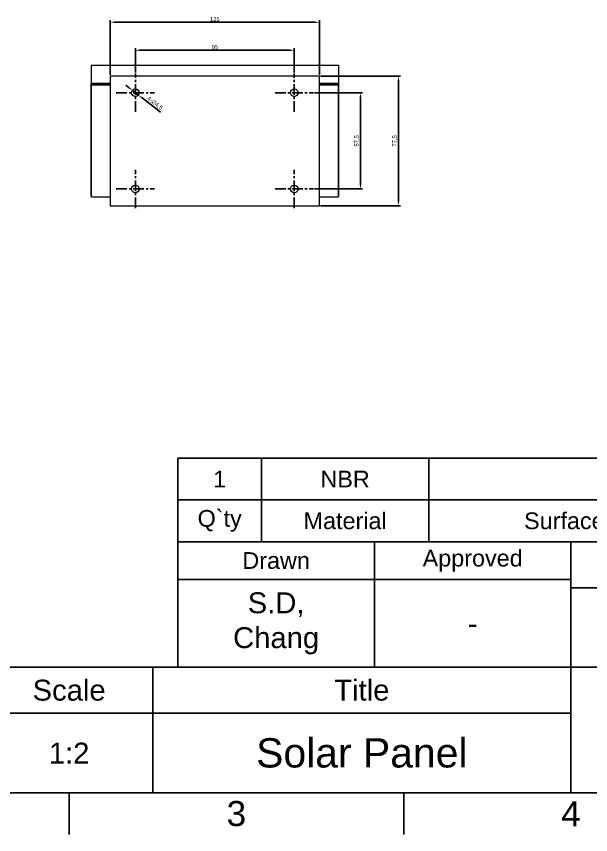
# Model space of a CAD drawing. Header units: millimetres. Extents: x 935 to 1985, y 2093 to 3578.
# Drawn here: x 1328.7 to 1672.1, y 2093.5 to 2582.5 of the extents above; entities that cross this region are included whole.
import ezdxf

# ---------------------------------------------------------------- set-up
doc = ezdxf.new("R2010")
doc.units = ezdxf.units.MM
doc.header["$LTSCALE"] = 0.1
doc.linetypes.add('CENTERX2', pattern=[101.6, 63.5, -12.7, 12.7, -12.7])
for name, color, linetype in [('5', 2, 'Continuous'), ('______', 7, 'Continuous'), ('FORM', 7, 'Continuous'), ('TEXT', 2, 'Continuous')]:
    doc.layers.add(name, color=color, linetype=linetype)
doc.styles.get("Standard").update_dxf_attribs({"font": 'arial_0.ttf'})
doc.dimstyles.new('ISO-25', dxfattribs={"dimtxt": 2.5, "dimasz": 2.5, "dimexe": 1.25, "dimexo": 0.625, "dimtad": 1, "dimtxsty": 'Standard', "dimcen": 2.5, "dimadec": 0, "dimazin": 0, "dimtfac": 1, "dimtmove": 0, "dimatfit": 3, "dimfxl": 1, "dimarcsym": 0})

# ---------------------------------------------------------------- blocks, each defined once
blk = doc.blocks.new('*D54')
at = {"layer": '5', "color": 0, "lineweight": -2, "transparency": 16777216}
for p, q in [((1399.9, 2548.87), (1399.9, 2563.47)), ((1494.9, 2548.87), (1494.9, 2563.47)), ((1402.4, 2562.22), (1492.4, 2562.22))]:
    blk.add_line(p, q, dxfattribs=at)
at = {"layer": '5', "color": 0, "transparency": 16777216}
for points in [[(1402.4, 2562.64), (1402.4, 2561.8), (1399.9, 2562.22)], [(1492.4, 2562.64), (1492.4, 2561.8), (1494.9, 2562.22)]]:
    blk.add_solid(points, dxfattribs=at)
at = {"layer": 'Defpoints', "color": 0, "transparency": 16777216}
for p in [(1494.9, 2562.22), (1399.9, 2548.24), (1494.9, 2548.24)]:
    blk.add_point(p, dxfattribs=at)
at = {"layer": '5', "color": 0, "transparency": 16777216, "insert": (1447.4, 2564.12), "char_height": 2.5, "attachment_point": 5}
blk.add_mtext('95', dxfattribs=at)
blk = doc.blocks.new('*D55')
at = {"layer": '5', "color": 0, "lineweight": -2, "transparency": 16777216}
for p, q in [((1384.9, 2547.46), (1384.9, 2580.19)), ((1387.4, 2578.94), (1507.4, 2578.94)), ((1509.9, 2547.46), (1509.9, 2580.19))]:
    blk.add_line(p, q, dxfattribs=at)
at = {"layer": '5', "color": 0, "transparency": 16777216}
for points in [[(1387.4, 2579.36), (1387.4, 2578.53), (1384.9, 2578.94)], [(1507.4, 2579.36), (1507.4, 2578.53), (1509.9, 2578.94)]]:
    blk.add_solid(points, dxfattribs=at)
at = {"layer": 'Defpoints', "color": 0, "transparency": 16777216}
for p in [(1509.9, 2578.94), (1384.9, 2546.83), (1509.9, 2546.83)]:
    blk.add_point(p, dxfattribs=at)
at = {"layer": '5', "color": 0, "transparency": 16777216, "insert": (1447.4, 2580.84), "char_height": 2.5, "attachment_point": 5}
blk.add_mtext('125', dxfattribs=at)
blk = doc.blocks.new('*D56')
at = {"layer": '5', "color": 0, "lineweight": -2, "transparency": 16777216}
for p, q in [((1506.94, 2536.83), (1535.7, 2536.83)), ((1534.45, 2534.33), (1534.45, 2481.83)), ((1506.94, 2479.33), (1535.7, 2479.33))]:
    blk.add_line(p, q, dxfattribs=at)
at = {"layer": '5', "color": 0, "transparency": 16777216}
for points in [[(1534.03, 2534.33), (1534.87, 2534.33), (1534.45, 2536.83)], [(1534.03, 2481.83), (1534.87, 2481.83), (1534.45, 2479.33)]]:
    blk.add_solid(points, dxfattribs=at)
at = {"layer": 'Defpoints', "color": 0, "transparency": 16777216}
for p in [(1506.31, 2536.83), (1506.31, 2479.33), (1534.45, 2479.33)]:
    blk.add_point(p, dxfattribs=at)
at = {"layer": '5', "color": 0, "transparency": 16777216, "insert": (1532.33, 2508.08), "char_height": 2.5, "attachment_point": 5, "rotation": 90}
blk.add_mtext('57,5', dxfattribs=at)
blk = doc.blocks.new('*D57')
at = {"layer": '5', "color": 0, "lineweight": -2, "transparency": 16777216}
for p, q in [((1510.53, 2546.83), (1558.42, 2546.83)), ((1557.17, 2544.33), (1557.17, 2471.83)), ((1510.53, 2469.33), (1558.42, 2469.33))]:
    blk.add_line(p, q, dxfattribs=at)
at = {"layer": '5', "color": 0, "transparency": 16777216}
for points in [[(1556.75, 2544.33), (1557.59, 2544.33), (1557.17, 2546.83)], [(1556.75, 2471.83), (1557.59, 2471.83), (1557.17, 2469.33)]]:
    blk.add_solid(points, dxfattribs=at)
at = {"layer": 'Defpoints', "color": 0, "transparency": 16777216}
for p in [(1509.9, 2546.83), (1509.9, 2469.33), (1557.17, 2469.33)]:
    blk.add_point(p, dxfattribs=at)
at = {"layer": '5', "color": 0, "transparency": 16777216, "insert": (1555.05, 2508.08), "char_height": 2.5, "attachment_point": 5, "rotation": 90}
blk.add_mtext('77,5', dxfattribs=at)
blk = doc.blocks.new('*D58')
at = {"layer": '5', "color": 0, "lineweight": -2, "transparency": 16777216}
for p, q in [((1396.15, 2539.75), (1394.17, 2541.28)), ((1398.12, 2538.21), (1401.68, 2535.46)), ((1414.83, 2525.25), (1403.66, 2533.92))]:
    blk.add_line(p, q, dxfattribs=at)
at = {"layer": '5', "color": 0, "transparency": 16777216}
for points in [[(1396.4, 2540.08), (1395.89, 2539.42), (1398.12, 2538.21)], [(1403.91, 2534.25), (1403.4, 2533.59), (1401.68, 2535.46)]]:
    blk.add_solid(points, dxfattribs=at)
at = {"layer": 'Defpoints', "color": 0, "transparency": 16777216}
for p in [(1398.12, 2538.21), (1401.68, 2535.46)]:
    blk.add_point(p, dxfattribs=at)
at = {"layer": '5', "color": 0, "transparency": 16777216, "insert": (1411.53, 2530.5), "char_height": 2.5, "attachment_point": 5, "rotation": 322.1959}
blk.add_mtext('4-∅4,5', dxfattribs=at)

msp = doc.modelspace()

# ---------------------------------------------------------------- linework, layer by layer
at = {"color": 1, "linetype": 'CENTERX2'}
for p, q in [((1399.902, 2525.425), (1399.902, 2548.245)), ((1494.902, 2525.425), (1494.902, 2548.245)), ((1388.492, 2536.835), (1411.312, 2536.835)), ((1483.492, 2536.835), (1506.312, 2536.835)), ((1399.902, 2467.925), (1399.902, 2490.745)), ((1494.902, 2467.925), (1494.902, 2490.745)), ((1388.492, 2479.335), (1411.312, 2479.335)), ((1483.492, 2479.335), (1506.312, 2479.335))]:
    msp.add_line(p, q, dxfattribs=at)
at = {"layer": '______', "lineweight": 15}
for p, q in [((1373.402, 2553.36), (1521.402, 2553.36)), ((1373.402, 2553.36), (1373.402, 2542.61)), ((1521.402, 2553.36), (1521.402, 2542.61)), ((1509.902, 2546.835), (1384.902, 2546.835)), ((1384.902, 2546.835), (1384.902, 2469.335)), ((1509.902, 2469.335), (1509.902, 2546.835)), ((1373.402, 2475.06), (1373.402, 2542.61)), ((1373.402, 2542.61), (1384.902, 2542.61)), ((1373.652, 2542.393), (1384.902, 2542.393)), ((1373.652, 2542.393), (1373.652, 2541.643)), ((1373.652, 2541.643), (1384.902, 2541.643)), ((1373.652, 2474.526), (1373.652, 2541.643)), ((1509.902, 2542.61), (1521.402, 2542.61)), ((1509.902, 2542.393), (1521.152, 2542.393)), ((1509.902, 2541.643), (1521.152, 2541.643)), ((1521.152, 2542.393), (1521.152, 2541.643)), ((1521.152, 2541.643), (1521.152, 2474.526)), ((1521.402, 2542.61), (1521.402, 2475.06)), ((1373.652, 2475.06), (1373.402, 2475.06)), ((1384.902, 2474.526), (1373.652, 2474.526)), ((1521.152, 2474.526), (1509.902, 2474.526)), ((1521.402, 2475.06), (1521.152, 2475.06)), ((1384.902, 2469.335), (1509.902, 2469.335))]:
    msp.add_line(p, q, dxfattribs=at)
for centre in [(1399.902, 2536.835), (1494.902, 2536.835), (1399.902, 2479.335), (1494.902, 2479.335)]:
    msp.add_circle(centre, 2.25, dxfattribs=at)
at = {"layer": 'FORM'}
for p, q in [((1960.28, 2318.47), (1425.28, 2318.47)), ((1425.28, 2318.47), (1425.28, 2193.47)), ((1475.28, 2318.47), (1475.28, 2268.47)), ((1575.28, 2318.47), (1575.28, 2268.47)), ((1960.28, 2293.47), (1425.28, 2293.47)), ((1425.28, 2268.47), (1960.28, 2268.47)), ((1542.78, 2193.47), (1542.78, 2268.47)), ((1660.28, 2193.47), (1660.28, 2268.47)), ((1660.28, 2245.97), (1425.28, 2245.97)), ((1660.28, 2240.97), (1960.28, 2240.97)), ((960.311, 2193.47), (1960.28, 2193.47)), ((1410.28, 2118.47), (1410.28, 2193.47)), ((1660.28, 2118.47), (1660.28, 2193.47)), ((960.311, 2165.97), (1660.28, 2165.97)), ((960.28, 2118.47), (1960.28, 2118.47)), ((1360.28, 2118.47), (1360.28, 2093.47)), ((1560.28, 2118.47), (1560.28, 2093.47))]:
    msp.add_line(p, q, dxfattribs=at)
at = {"layer": 'TEXT'}
msp.add_point((1542.78, 2245.97), dxfattribs=at)

# ---------------------------------------------------------------- texts
at = {"layer": 'FORM', "char_height": 15, "attachment_point": 5}
for s, insert in [('3', (1460.28, 2105.97)), ('4', (1660.28, 2105.97))]:
    msp.add_mtext_dynamic_manual_height_columns(s, width=40, gutter_width=12.5, heights=[0], dxfattribs=dict(at, insert=insert))
at = {"layer": 'TEXT', "attachment_point": 5}
for s, width, insert, char_height in [('1', 10, (1450.28, 2305.97), 10), ('NBR', 20, (1525.28, 2305.97), 10), ('Q`ty', 10, (1450.28, 2280.97), 10), ('Material', 20, (1525.28, 2280.97), 10), ('Surface treatment', 135, (1687.78, 2280.97), 10), ('Approved', 23.5, (1601.53, 2257.22), 10), ('Drawn', 23.5, (1484.03, 2257.22), 10), ('S.D, Chang', 70.5, (1484.03, 2219.72), 12.5), ('-', 23.5, (1601.53, 2219.72), 12.5), ('Scale', 20, (1360.28, 2179.72), 12.5), ('Title', 50, (1535.28, 2179.72), 12.5), ('1:2', 20, (1360.28, 2142.22), 12.5)]:
    msp.add_mtext_dynamic_manual_height_columns(s, width=width, gutter_width=12.5, heights=[0], dxfattribs=dict(at, insert=insert, char_height=char_height))
at = {"layer": 'TEXT', "linetype": 'CENTERX2', "insert": (1535.28, 2142.22), "char_height": 17.5, "attachment_point": 5}
msp.add_mtext_dynamic_manual_height_columns('Solar Panel', width=150, gutter_width=12.5, heights=[0], dxfattribs=at)

# ---------------------------------------------------------------- dimensions: what is measured, and where the dimension line sits
at = {"layer": '5'}
for base, p1, p2, picture, middle in [((1509.902, 2578.943), (1384.902, 2546.835), (1509.902, 2546.835), '*D55', (1447.402, 2580.844)), ((1494.902, 2562.221), (1399.902, 2548.245), (1494.902, 2548.245), '*D54', (1447.402, 2564.123))]:
    dim = msp.add_linear_dim(base=base, p1=p1, p2=p2, dimstyle='ISO-25', override={"dimtmove": 1}, dxfattribs=at)
    dim.commit()
    dim.dimension.update_dxf_attribs({"geometry": picture, "text_midpoint": middle})
for base, p1, p2, picture, middle in [((1557.17, 2469.335), (1509.902, 2546.835), (1509.902, 2469.335), '*D57', (1555.048, 2508.085)), ((1534.45, 2479.335), (1506.312, 2536.835), (1506.312, 2479.335), '*D56', (1532.328, 2508.085))]:
    dim = msp.add_linear_dim(base=base, p1=p1, p2=p2, angle=90, dimstyle='ISO-25', override={"dimtmove": 1}, dxfattribs=at)
    dim.commit()
    dim.dimension.update_dxf_attribs({"geometry": picture, "text_midpoint": middle})
dim = msp.add_diameter_dim_2p(p1=(1398.125, 2538.214), p2=(1401.68, 2535.456), text='4-<>', dimstyle='ISO-25', override={"dimtmove": 1}, dxfattribs=at)
dim.commit()
dim.dimension.update_dxf_attribs({"geometry": '*D58', "text_midpoint": (1411.532, 2530.499)})

doc.saveas('drawing.dxf')
